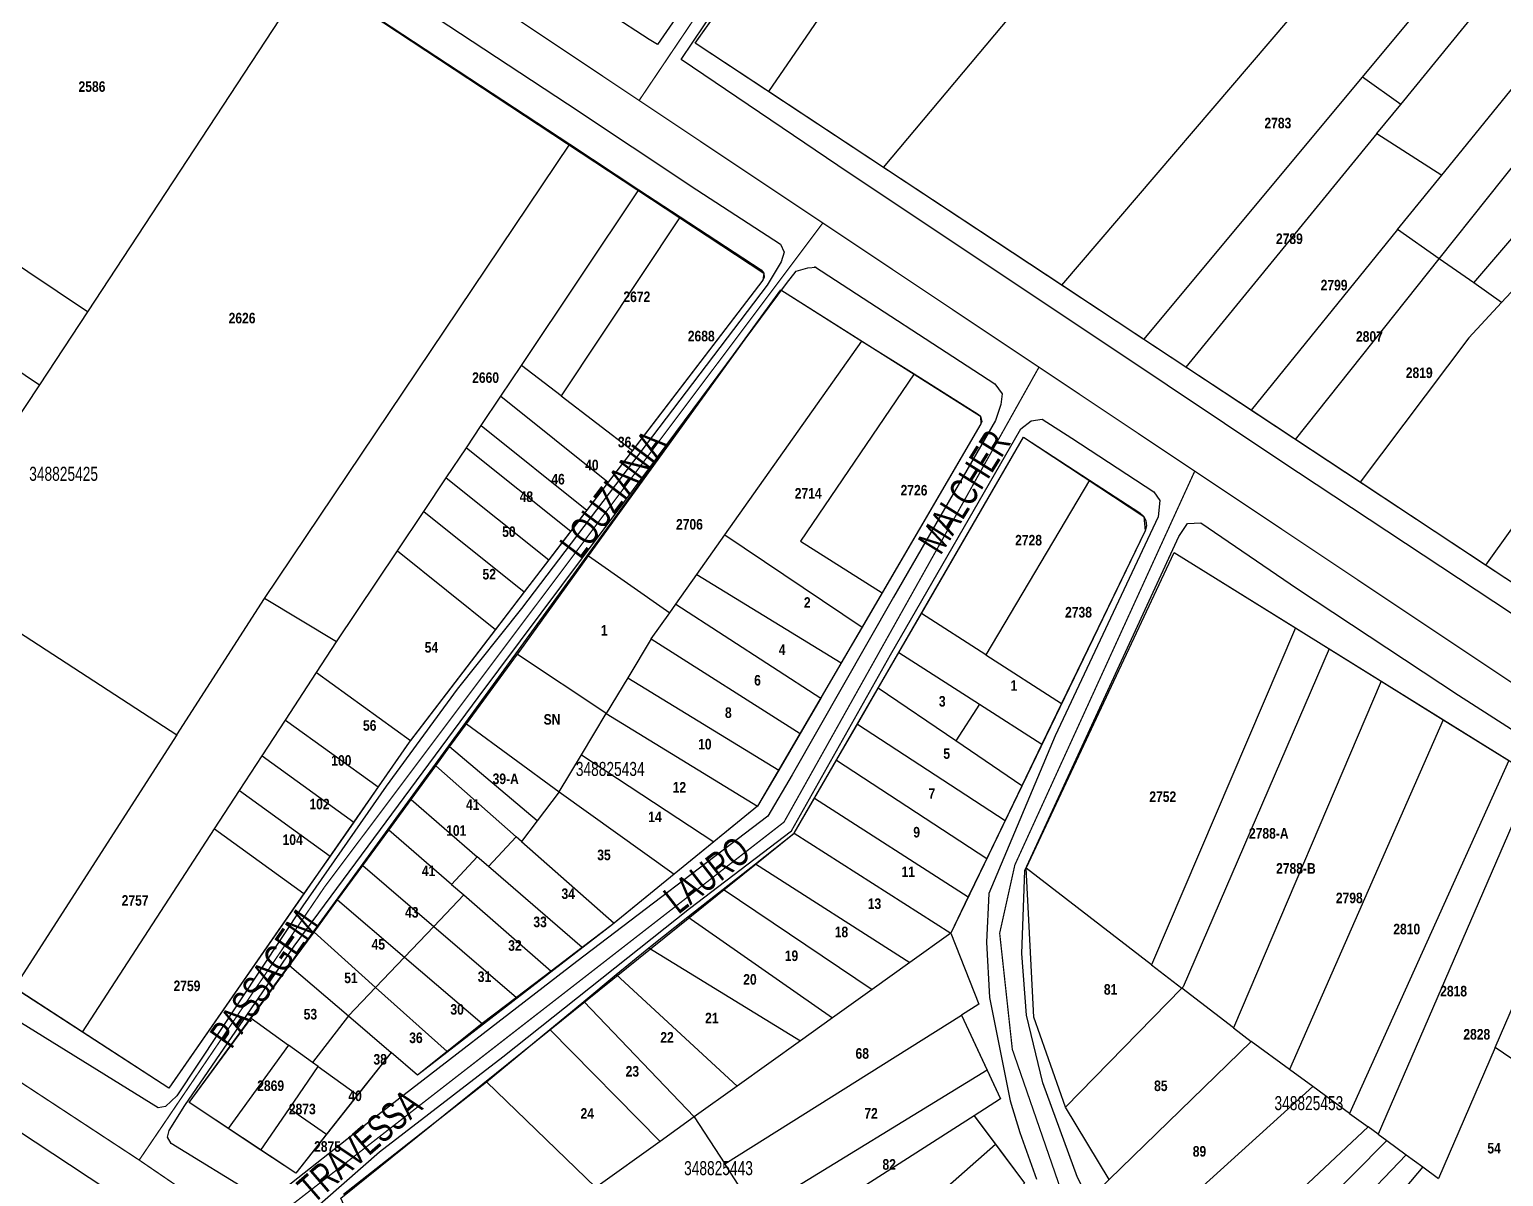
# Model space of a CAD drawing. Extents: x 203136 to 205923, y 4839890 to 4842982.
# Drawn here: x 205344.3 to 205554, y 4841258 to 4841421.2 of the extents above; entities that cross this region are included whole.
import ezdxf
from ezdxf.enums import TextEntityAlignment as Align

# ---------------------------------------------------------------- set-up
doc = ezdxf.new("R2010")
doc.units = 0
doc.header["$LTSCALE"] = 1.5
doc.header["$MEASUREMENT"] = 0
for name, color, linetype in [('CD_MALHA_LOTES', 40, 'CONTINUOUS'), ('CD_TXT_QUADRA', 7, 'CONTINUOUS'), ('RU-QUADRAS', 210, 'CONTINUOUS'), ('SV-EIXO-RUA-PAV', 20, 'CONTINUOUS'), ('SV-RUA-PAVIM-S-GUIA-C-GUIA', 7, 'CONTINUOUS'), ('SV-TXT-RUA-PAV-S-GUIA-C-GUIA', 7, 'CONTINUOUS'), ('Th_NmrPort', 1, 'CONTINUOUS')]:
    doc.layers.add(name, color=color, linetype=linetype)
doc.styles.add('ARIAL', font='ARIAL.TTF')
doc.styles.get("Standard").update_dxf_attribs({"font": 'swisscbo.ttf'})

msp = doc.modelspace()

# ---------------------------------------------------------------- linework, layer by layer
at = {"layer": 'CD_MALHA_LOTES', "linetype": 'Continuous'}
for p, q in [((205465.78, 4841401.61), (205509.05, 4841453.17)), ((205539.4, 4841410.57), (205569.02, 4841446.8)), ((205491.19, 4841384.83), (205542.76, 4841445.26)), ((205438.99, 4841419.3), (205451.62, 4841437.06)), ((205545.25, 4841400.5), (205573.81, 4841435.71)), ((205533.97, 4841414.47), (205549.13, 4841432.65)), ((205461.81, 4841430.5), (205449.45, 4841412.4)), ((205384.12, 4841429.25), (205352.51, 4841381.08)), ((205384.12, 4841429.25), (205421.14, 4841404.92)), ((205544.88, 4841388.62), (205576.83, 4841428.7)), ((205449.45, 4841412.4), (205438.99, 4841419.3)), ((205549.79, 4841385.18), (205580.27, 4841420.72)), ((205502.84, 4841377.14), (205533.97, 4841414.47)), ((205539.4, 4841410.57), (205533.97, 4841414.47)), ((205553.77, 4841382.4), (205582.65, 4841413.41)), ((205465.78, 4841401.61), (205449.45, 4841412.4)), ((205536.01, 4841406.43), (205539.4, 4841410.57)), ((205536.01, 4841406.43), (205508.83, 4841373.19)), ((205536.01, 4841406.43), (205545.25, 4841400.5)), ((205352.51, 4841381.08), (205316.76, 4841404.97)), ((205377.72, 4841340.27), (205421.14, 4841404.92)), ((205421.14, 4841404.92), (205431, 4841398.44)), ((205491.19, 4841384.83), (205465.78, 4841401.61)), ((205538.97, 4841392.75), (205545.25, 4841400.5)), ((205414.27, 4841373.44), (205431, 4841398.44)), ((205431, 4841398.44), (205436.86, 4841394.59)), ((205436.86, 4841394.59), (205419.9, 4841369.13)), ((205436.86, 4841394.59), (205448.38, 4841387.02)), ((205538.97, 4841392.75), (205518.13, 4841367.05)), ((205544.88, 4841388.62), (205538.97, 4841392.75)), ((205524.44, 4841362.88), (205544.88, 4841388.62)), ((205549.79, 4841385.18), (205544.88, 4841388.62)), ((205582, 4841387.76), (205551.48, 4841345.03)), ((205448.63, 4841385.58), (205430.06, 4841361.33)), ((205448.38, 4841387.02), (205448.76, 4841386.55)), ((205448.8, 4841385.95), (205448.63, 4841385.58)), ((205448.76, 4841386.55), (205448.8, 4841385.95)), ((205324.89, 4841384.58), (205345.68, 4841370.68)), ((205423.83, 4841346.34), (205451.17, 4841384.19)), ((205451.17, 4841384.19), (205462.73, 4841376.9)), ((205502.84, 4841377.14), (205491.19, 4841384.83)), ((205553.77, 4841382.4), (205549.79, 4841385.18)), ((205549.09, 4841377.38), (205553.77, 4841382.4)), ((205352.51, 4841381.08), (205345.68, 4841370.68)), ((205508.83, 4841373.19), (205502.84, 4841377.14)), ((205549.09, 4841377.38), (205533.61, 4841356.83)), ((205443.21, 4841349.32), (205462.73, 4841376.9)), ((205462.73, 4841376.9), (205470.15, 4841372.23)), ((205411.33, 4841369.05), (205414.27, 4841373.44)), ((205419.9, 4841369.13), (205414.27, 4841373.44)), ((205518.13, 4841367.05), (205508.83, 4841373.19)), ((205470.15, 4841372.23), (205453.98, 4841348.41)), ((205470.15, 4841372.23), (205479.31, 4841366.46)), ((205345.68, 4841370.68), (205341.71, 4841364.63)), ((205408.55, 4841364.88), (205411.33, 4841369.05)), ((205411.33, 4841369.05), (205426.61, 4841356.82)), ((205419.9, 4841369.13), (205430.06, 4841361.33)), ((205524.44, 4841362.88), (205518.13, 4841367.05)), ((205406.44, 4841361.73), (205408.55, 4841364.88)), ((205408.55, 4841364.88), (205423.58, 4841352.86)), ((205479.65, 4841365.11), (205465.61, 4841341.07)), ((205479.31, 4841366.46), (205479.59, 4841366.2)), ((205479.59, 4841366.2), (205479.77, 4841365.47)), ((205479.77, 4841365.47), (205479.65, 4841365.11)), ((205471.19, 4841338.13), (205485.72, 4841363.21)), ((205485.72, 4841363.21), (205495.09, 4841357.12)), ((205533.61, 4841356.83), (205524.44, 4841362.88)), ((205403.57, 4841357.44), (205406.44, 4841361.73)), ((205406.44, 4841361.73), (205421.28, 4841349.86)), ((205430.06, 4841361.33), (205426.61, 4841356.82)), ((205400.38, 4841352.67), (205403.57, 4841357.44)), ((205403.57, 4841357.44), (205418.15, 4841345.77)), ((205426.61, 4841356.82), (205423.58, 4841352.86)), ((205495.09, 4841357.12), (205480.38, 4841332.24)), ((205495.09, 4841357.12), (205502.3, 4841352.44)), ((205551.48, 4841345.03), (205533.61, 4841356.83)), ((205396.62, 4841347.05), (205400.38, 4841352.67)), ((205400.38, 4841352.67), (205414.68, 4841341.23)), ((205423.58, 4841352.86), (205421.28, 4841349.86)), ((205502.3, 4841352.44), (205502.83, 4841351.95)), ((205502.83, 4841351.95), (205503.14, 4841351.3)), ((205421.28, 4841349.86), (205418.15, 4841345.77)), ((205503.02, 4841349.89), (205491.15, 4841325.34)), ((205503.21, 4841350.59), (205503.02, 4841349.89)), ((205503.14, 4841351.3), (205503.21, 4841350.59)), ((205439.22, 4841343.69), (205443.21, 4841349.32)), ((205443.21, 4841349.32), (205462.76, 4841336.19)), ((205453.98, 4841348.41), (205465.61, 4841341.07)), ((205387.97, 4841334.12), (205396.62, 4841347.05)), ((205396.62, 4841347.05), (205410.58, 4841335.88)), ((205414.04, 4841332.79), (205423.83, 4841346.34)), ((205418.15, 4841345.77), (205414.68, 4841341.23)), ((205423.83, 4841346.34), (205435.37, 4841338.25)), ((205486.08, 4841301.88), (205507.14, 4841346.81)), ((205507.14, 4841346.81), (205524.41, 4841336.09)), ((205328.6, 4841344.64), (205365.25, 4841320.87)), ((205436.24, 4841339.47), (205439.22, 4841343.69)), ((205439.22, 4841343.69), (205459.79, 4841331.11)), ((205570.62, 4841332.39), (205551.48, 4841345.03)), ((205365.25, 4841320.87), (205377.72, 4841340.27)), ((205387.97, 4841334.12), (205377.72, 4841340.27)), ((205414.68, 4841341.23), (205410.58, 4841335.88)), ((205435.37, 4841338.25), (205436.24, 4841339.47)), ((205436.24, 4841339.47), (205456.86, 4841326.1)), ((205465.61, 4841341.07), (205462.76, 4841336.19)), ((205432.74, 4841334.53), (205435.37, 4841338.25)), ((205467.97, 4841332.57), (205471.19, 4841338.13)), ((205480.38, 4841332.24), (205471.19, 4841338.13)), ((205410.58, 4841335.88), (205398.47, 4841320.07)), ((205462.76, 4841336.19), (205459.79, 4841331.11)), ((205524.41, 4841336.09), (205503.95, 4841288.13)), ((205524.41, 4841336.09), (205529.2, 4841333.11)), ((205385.11, 4841329.73), (205387.97, 4841334.12)), ((205432.74, 4841334.53), (205429.41, 4841328.99)), ((205432.74, 4841334.53), (205453.92, 4841321.06)), ((205529.2, 4841333.11), (205508.46, 4841285.01)), ((205529.2, 4841333.11), (205536.63, 4841328.49)), ((205406.45, 4841322.42), (205413.72, 4841332.35)), ((205413.72, 4841332.35), (205414.04, 4841332.79)), ((205413.72, 4841332.35), (205426.26, 4841323.98)), ((205459.79, 4841331.11), (205456.86, 4841326.1)), ((205465.05, 4841327.53), (205467.97, 4841332.57)), ((205467.97, 4841332.57), (205479.44, 4841325.23)), ((205480.38, 4841332.24), (205491.15, 4841325.34)), ((205380.7, 4841322.97), (205385.11, 4841329.73)), ((205385.11, 4841329.73), (205398.47, 4841320.07)), ((205429.41, 4841328.99), (205426.35, 4841323.92)), ((205429.41, 4841328.99), (205450.88, 4841315.86)), ((205462.09, 4841322.41), (205465.05, 4841327.53)), ((205476.09, 4841320.02), (205465.05, 4841327.53)), ((205536.63, 4841328.49), (205515.6, 4841279.18)), ((205536.63, 4841328.49), (205545.45, 4841323.01)), ((205456.86, 4841326.1), (205453.92, 4841321.06)), ((205479.44, 4841325.23), (205476.09, 4841320.02)), ((205479.44, 4841325.23), (205488.35, 4841319.53)), ((205491.15, 4841325.34), (205488.35, 4841319.53)), ((205377.39, 4841317.88), (205380.7, 4841322.97)), ((205380.7, 4841322.97), (205393.86, 4841313.46)), ((205422.82, 4841318.05), (205426.35, 4841323.92)), ((205426.26, 4841323.98), (205426.35, 4841323.92)), ((205426.35, 4841323.92), (205447.87, 4841310.7)), ((205545.45, 4841323.01), (205523.58, 4841273.26)), ((205545.45, 4841323.01), (205554.8, 4841317.2)), ((205365.25, 4841320.87), (205342.1, 4841284.87)), ((205404.05, 4841319.15), (205406.45, 4841322.42)), ((205406.45, 4841322.42), (205419.62, 4841312.74)), ((205453.92, 4841321.06), (205450.88, 4841315.86)), ((205459.11, 4841317.28), (205462.09, 4841322.41)), ((205462.09, 4841322.41), (205483.1, 4841308.67)), ((205398.29, 4841319.83), (205393.86, 4841313.46)), ((205398.47, 4841320.07), (205398.29, 4841319.83)), ((205402.08, 4841316.46), (205404.05, 4841319.15)), ((205416.51, 4841308.64), (205404.05, 4841319.15)), ((205485.49, 4841313.63), (205476.09, 4841320.02)), ((205488.35, 4841319.53), (205485.49, 4841313.63)), ((205374.16, 4841312.93), (205377.39, 4841317.88)), ((205377.39, 4841317.88), (205390.4, 4841308.47)), ((205398.58, 4841311.68), (205402.08, 4841316.46)), ((205402.08, 4841316.46), (205413.51, 4841306.38)), ((205419.62, 4841312.74), (205422.82, 4841318.05)), ((205422.82, 4841318.05), (205441.67, 4841305.65)), ((205455.99, 4841311.88), (205459.11, 4841317.28)), ((205459.11, 4841317.28), (205480.5, 4841303.3)), ((205554.8, 4841317.2), (205532.13, 4841267.01)), ((205450.88, 4841315.86), (205447.87, 4841310.7)), ((205558.29, 4841315.03), (205536.18, 4841264.06)), ((205370.61, 4841307.48), (205374.16, 4841312.93)), ((205374.16, 4841312.93), (205387.03, 4841303.63)), ((205393.86, 4841313.46), (205390.4, 4841308.47)), ((205419.62, 4841312.74), (205416.51, 4841308.64)), ((205419.62, 4841312.74), (205435.99, 4841301.03)), ((205485.49, 4841313.63), (205483.1, 4841308.67)), ((205395.4, 4841307.32), (205398.58, 4841311.68)), ((205398.58, 4841311.68), (205407.99, 4841303.52)), ((205447.87, 4841310.7), (205441.67, 4841305.65)), ((205453.1, 4841306.89), (205455.99, 4841311.88)), ((205455.99, 4841311.88), (205477.86, 4841297.83)), ((205390.4, 4841308.47), (205387.03, 4841303.63)), ((205416.51, 4841308.64), (205414.28, 4841305.7)), ((205483.1, 4841308.67), (205480.5, 4841303.3)), ((205351.78, 4841278.58), (205370.61, 4841307.48)), ((205370.61, 4841307.48), (205383.32, 4841298.29)), ((205391.7, 4841302.27), (205395.4, 4841307.32)), ((205404.34, 4841299.57), (205395.4, 4841307.32)), ((205413.51, 4841306.38), (205409.6, 4841302.13)), ((205414.28, 4841305.7), (205413.51, 4841306.38)), ((205447.57, 4841302.54), (205453.1, 4841306.89)), ((205453.1, 4841306.89), (205475.36, 4841292.66)), ((205387.03, 4841303.63), (205383.32, 4841298.29)), ((205414.28, 4841305.7), (205427.45, 4841294.08)), ((205441.67, 4841305.65), (205435.99, 4841301.03)), ((205388.11, 4841297.38), (205391.7, 4841302.27)), ((205391.7, 4841302.27), (205401.79, 4841293.62)), ((205407.99, 4841303.52), (205404.34, 4841299.57)), ((205409.6, 4841302.13), (205407.99, 4841303.52)), ((205422.89, 4841290.6), (205409.6, 4841302.13)), ((205443, 4841298.93), (205447.57, 4841302.54)), ((205447.57, 4841302.54), (205469.55, 4841288.49)), ((205480.5, 4841303.3), (205477.86, 4841297.83)), ((205503.95, 4841288.13), (205486.08, 4841301.88)), ((205487.2, 4841280.68), (205486.08, 4841301.88)), ((205404.34, 4841299.57), (205406.05, 4841298.09)), ((205435.99, 4841301.03), (205427.45, 4841294.08)), ((205383.32, 4841298.29), (205364.07, 4841270.59)), ((205384.75, 4841292.78), (205388.11, 4841297.38)), ((205388.11, 4841297.38), (205397.62, 4841289.24)), ((205401.79, 4841293.62), (205406.05, 4841298.09)), ((205406.05, 4841298.09), (205418.52, 4841287.27)), ((205437.96, 4841294.96), (205443, 4841298.93)), ((205443, 4841298.93), (205464.19, 4841284.65)), ((205477.86, 4841297.83), (205475.36, 4841292.66)), ((205401.79, 4841293.62), (205397.62, 4841289.24)), ((205401.79, 4841293.62), (205413.58, 4841283.52)), ((205427.23, 4841293.9), (205422.89, 4841290.6)), ((205427.45, 4841294.08), (205427.23, 4841293.9)), ((205432.65, 4841290.78), (205437.96, 4841294.96)), ((205437.96, 4841294.96), (205458.52, 4841280.59)), ((205381.27, 4841288.03), (205384.75, 4841292.78)), ((205384.75, 4841292.78), (205393.5, 4841284.92)), ((205475.36, 4841292.66), (205469.55, 4841288.49)), ((205475.36, 4841292.66), (205479.36, 4841282.53)), ((205552.83, 4841276.38), (205559.79, 4841292.5)), ((205397.62, 4841289.24), (205393.5, 4841284.92)), ((205397.62, 4841289.24), (205408.67, 4841279.78)), ((205422.89, 4841290.6), (205418.52, 4841287.27)), ((205427.77, 4841286.75), (205432.42, 4841290.59)), ((205432.42, 4841290.59), (205432.65, 4841290.78)), ((205432.42, 4841290.59), (205453.98, 4841277.33)), ((205375.79, 4841280.54), (205381.27, 4841288.03)), ((205381.27, 4841288.03), (205389.64, 4841280.87)), ((205418.52, 4841287.27), (205413.58, 4841283.52)), ((205469.55, 4841288.49), (205464.19, 4841284.65)), ((205503.95, 4841288.13), (205508.27, 4841284.81)), ((205351.78, 4841278.58), (205342.1, 4841284.87)), ((205393.5, 4841284.92), (205389.64, 4841280.87)), ((205403.68, 4841275.8), (205393.5, 4841284.92)), ((205423.16, 4841282.95), (205427.77, 4841286.75)), ((205427.77, 4841286.75), (205444.96, 4841270.87)), ((205508.27, 4841284.81), (205491.72, 4841267.88)), ((205508.46, 4841285.01), (205508.27, 4841284.81)), ((205515.6, 4841279.18), (205508.27, 4841284.81)), ((205413.58, 4841283.52), (205408.67, 4841279.78)), ((205418.32, 4841278.95), (205423.16, 4841282.95)), ((205423.16, 4841282.95), (205438.87, 4841266.5)), ((205464.19, 4841284.65), (205458.52, 4841280.59)), ((205367, 4841268.54), (205375.79, 4841280.54)), ((205375.79, 4841280.54), (205381.12, 4841276.7)), ((205389.64, 4841280.87), (205384.53, 4841274.25)), ((205389.64, 4841280.87), (205395.71, 4841275.68)), ((205443.21, 4841259.83), (205476.92, 4841281)), ((205458.52, 4841280.59), (205453.98, 4841277.33)), ((205479.36, 4841282.53), (205476.92, 4841281)), ((205476.92, 4841281), (205480.53, 4841273.17)), ((205491.72, 4841267.88), (205487.2, 4841280.68)), ((205364.07, 4841270.59), (205351.78, 4841278.58)), ((205408.38, 4841279.56), (205403.68, 4841275.8)), ((205408.67, 4841279.78), (205408.38, 4841279.56)), ((205409.3, 4841271.5), (205418.32, 4841278.95)), ((205418.32, 4841278.95), (205434, 4841263.02)), ((205515.6, 4841279.18), (205518.1, 4841277.26)), ((205381.12, 4841276.7), (205372.52, 4841264.88)), ((205384.53, 4841274.25), (205381.12, 4841276.7)), ((205453.98, 4841277.33), (205444.96, 4841270.87)), ((205518.1, 4841277.26), (205497.91, 4841257.6)), ((205523.58, 4841273.26), (205518.1, 4841277.26)), ((205552.83, 4841276.38), (205544.78, 4841257.77)), ((205562.26, 4841269.93), (205552.83, 4841276.38)), ((205385.35, 4841273.66), (205384.53, 4841274.25)), ((205395.71, 4841275.68), (205390.94, 4841269.64)), ((205399.48, 4841272.45), (205395.71, 4841275.68)), ((205403.68, 4841275.8), (205399.48, 4841272.45)), ((205381.26, 4841267.72), (205385.35, 4841273.66)), ((205385.35, 4841273.66), (205390.94, 4841269.64)), ((205480.53, 4841273.17), (205447.62, 4841253.02)), ((205480.53, 4841273.17), (205482.43, 4841269.06)), ((205526.9, 4841270.83), (205523.58, 4841273.26)), ((205388.95, 4841255.52), (205409.3, 4841271.5)), ((205424.86, 4841256.46), (205409.3, 4841271.5)), ((205444.96, 4841270.87), (205438.87, 4841266.5)), ((205500.97, 4841247.39), (205526.9, 4841270.83)), ((205532.13, 4841267.01), (205526.9, 4841270.83)), ((205372.52, 4841264.88), (205367, 4841268.54)), ((205390.94, 4841269.64), (205386.52, 4841264.05)), ((205482.43, 4841269.06), (205478.69, 4841266.66)), ((205377.18, 4841261.79), (205381.26, 4841267.72)), ((205381.26, 4841267.72), (205386.52, 4841264.05)), ((205438.87, 4841266.5), (205434, 4841263.02)), ((205438.87, 4841266.5), (205443.21, 4841259.83)), ((205478.69, 4841266.66), (205451.19, 4841249.1)), ((205478.69, 4841266.66), (205481.72, 4841262.61)), ((205497.91, 4841257.6), (205491.72, 4841267.88)), ((205532.13, 4841267.01), (205534.77, 4841265.08)), ((205377.18, 4841261.79), (205372.52, 4841264.88)), ((205386.52, 4841264.05), (205382.14, 4841258.5)), ((205534.77, 4841265.08), (205507.36, 4841239.41)), ((205536.18, 4841264.06), (205534.77, 4841265.08)), ((205536.18, 4841264.06), (205537.44, 4841263.14)), ((205382.14, 4841258.5), (205377.18, 4841261.79)), ((205434, 4841263.02), (205424.86, 4841256.46)), ((205463.35, 4841246.48), (205481.72, 4841262.61)), ((205481.72, 4841262.61), (205485.87, 4841257.07)), ((205510.23, 4841235.82), (205537.44, 4841263.14)), ((205537.44, 4841263.14), (205540.18, 4841261.13)), ((205447.62, 4841253.02), (205443.21, 4841259.83)), ((205540.18, 4841261.13), (205512.82, 4841232.58)), ((205540.18, 4841261.13), (205542.55, 4841259.4)), ((205542.55, 4841259.4), (205516.87, 4841229.03)), ((205542.55, 4841259.4), (205544.78, 4841257.77))]:
    msp.add_line(p, q, dxfattribs=at)
msp.add_point((205432.74, 4841334.53), dxfattribs=at)
msp.add_point((205432.74, 4841334.53), dxfattribs=at)
at = {"layer": 'RU-QUADRAS', "color": 6, "linetype": 'Continuous'}
for points in [[(205438.99, 4841419.3), (205480.14, 4841477.14), (205482.77, 4841475.17), (205506.9, 4841506.45), (205515.33, 4841499.54), (205512.1, 4841495.92), (205530.74, 4841472.72), (205553.97, 4841481.73), (205583.17, 4841413.97), (205582.65, 4841413.41), (205606.71, 4841349.68), (205616.57, 4841312.39), (205611.76, 4841305.23)], [(205268.56, 4841332.67), (205348.54, 4841452.64), (205448.76, 4841386.55), (205448.63, 4841385.58), (205398.29, 4841319.83), (205364.07, 4841270.59)], [(205367, 4841268.54), (205451.17, 4841384.19), (205479.59, 4841366.2), (205479.65, 4841365.11), (205447.87, 4841310.7), (205427.23, 4841293.9), (205399.48, 4841272.45), (205395.71, 4841275.68), (205382.14, 4841258.5)], [(205388.59, 4841254.93), (205453.1, 4841306.89), (205485.72, 4841363.21), (205502.83, 4841351.95), (205503.02, 4841349.89), (205475.36, 4841292.66), (205479.36, 4841282.53), (205476.92, 4841281), (205482.43, 4841269.06), (205478.69, 4841266.66), (205485.87, 4841257.07), (205443.72, 4841217.4), (205389.02, 4841253.9)], [(205486.08, 4841301.88), (205507.14, 4841346.81), (205576.78, 4841303.54), (205553.97, 4841251.06), (205558.61, 4841247.82), (205582.71, 4841297.16), (205607.98, 4841281.02), (205613.68, 4841270.36), (205614.53, 4841271.59), (205635, 4841224.94), (205602.12, 4841197.15), (205601.09, 4841198.37), (205578.08, 4841178.55), (205573.76, 4841183.7), (205566.69, 4841177.35), (205531.05, 4841216.6), (205512.82, 4841232.58), (205495.04, 4841254.81), (205497.91, 4841257.6), (205491.72, 4841267.88), (205487.2, 4841280.68)]]:
    msp.add_lwpolyline(points, close=True, dxfattribs=at)
at = {"layer": 'SV-EIXO-RUA-PAV', "const_width": 0.18, "flags": 128}
for points in [[(204636.872014, 4841741.2499), (204782.35, 4841643.52), (204884.46, 4841576.03), (204891.55, 4841571.07), (204899.04, 4841566.14), (204906.75, 4841561.15), (205009.83, 4841492.19), (205040.85, 4841471.44), (205095.6, 4841434.8), (205178.37, 4841379.43), (205196.08, 4841367.87), (205255.08, 4841329.15), (205258.51, 4841326.9), (205359.87, 4841260.37), (205375.79, 4841249.49), (205402.66, 4841230.21), (205438.18, 4841206.88), (205451.31, 4841197.91), (205460.4, 4841191.7), (205505.68, 4841165.26), (205528.45, 4841147.48), (205532.36, 4841138.96)], [(205288.24, 4841506.37), (205335.31, 4841474.97), (205351.57, 4841464.13), (205391.23, 4841437.67), (205431.02, 4841411.13), (205457.16, 4841393.7), (205487.92, 4841373.18), (205510.09, 4841358.39), (205583.87, 4841309.18), (205631.29, 4841278.03)], [(205477.08, 4841479.43), (205431.02, 4841411.13)], [(205457.16, 4841393.7), (205386.22, 4841299.18)], [(205487.92, 4841373.18), (205451.64, 4841308.46), (205375.79, 4841249.49)], [(205649.27, 4841049.33), (205650.81, 4841058.12), (205650.81, 4841065.37), (205649.49, 4841075.02), (205646.41, 4841082.71), (205640.04, 4841089.95), (205622.25, 4841106.19), (205593.48, 4841132.31), (205575.69, 4841153.16), (205568.02, 4841164.84), (205554.66, 4841183.57), (205523.96, 4841216.8), (205511.43, 4841229.49), (205496.95, 4841246.91), (205490.8, 4841256.83), (205484.13, 4841276.12), (205482.33, 4841292.65), (205484.49, 4841302.36), (205510.09, 4841358.39)], [(205386.22, 4841299.18), (205359.87, 4841260.37)]]:
    msp.add_lwpolyline(points, dxfattribs=at)
at = {"layer": 'SV-RUA-PAVIM-S-GUIA-C-GUIA'}
for points in [[(205342.85, 4841447.93), (205348.51, 4841455.65), (205351.21, 4841456.25), (205353.81, 4841454.88), (205381.94, 4841436.27), (205420.83, 4841410.63), (205439.21, 4841398.4), (205451.14, 4841390.67), (205451.67, 4841389.56), (205451.22, 4841388.17), (205449.23, 4841384.84), (205432.9, 4841363.38), (205414.27, 4841338.87), (205405.14, 4841327.35), (205395, 4841313.55), (205383.16, 4841296.55), (205365.22, 4841269.51)], [(205445.25, 4841435.91), (205433.64, 4841419.09), (205432.47, 4841419.82), (205421.37, 4841427.06)], [(205555.19, 4841338.13), (205522.36, 4841359.79), (205498.16, 4841375.96), (205460.92, 4841400.77), (205436.99, 4841416.96), (205445.29, 4841429.33)], [(205455.98, 4841387.49), (205481.63, 4841370.81), (205482.7, 4841369.41), (205482.48, 4841367.85), (205481.72, 4841365.59), (205467.2, 4841340.48), (205452.79, 4841315.18), (205449.35, 4841309.31), (205422.14, 4841288.6), (205392.79, 4841265.95), (205379.1, 4841255.15), (205378.13, 4841254.7), (205376.31, 4841255.4), (205364.41, 4841262.71), (205363.88, 4841263.62), (205364.15, 4841264.59), (205366.36, 4841268.15), (205381.94, 4841290.81), (205408.12, 4841326.18), (205429, 4841354.12), (205452, 4841385.11), (205453.37, 4841386.85), (205455.04, 4841387.34), (205456.2, 4841387.39)], [(205383.62, 4841252.37), (205394.07, 4841261.53), (205411.62, 4841275.08), (205438.17, 4841296.18), (205452.68, 4841307.21), (205466.77, 4841332.24), (205485.36, 4841364.4), (205486.81, 4841365.54), (205488.39, 4841365.79), (205492.58, 4841363.06), (205504.25, 4841355.46), (205505.11, 4841354.23), (205504.88, 4841351.9), (205490.23, 4841320.74), (205480.81, 4841298.32), (205480.47, 4841291.37), (205480.88, 4841283.49), (205483.81, 4841268.78), (205485.2, 4841264.29), (205487.55, 4841257.64)], [(205568.13, 4841172.69), (205550.63, 4841192.18), (205532.65, 4841211.85), (205513.12, 4841230.85), (205497.98, 4841249.05), (205493.39, 4841257.89), (205488.45, 4841271.34), (205486.13, 4841281), (205485.5, 4841289.76), (205485.91, 4841301.59), (205507.82, 4841349.08), (205509.04, 4841350.96), (205510.98, 4841351.04), (205524.73, 4841341.64), (205547.62, 4841326.5), (205578.34, 4841306.82)], [(205396.58, 4841226.36), (205396.19, 4841228.57), (205380.03, 4841239.81), (205349.97, 4841259.68), (205323.41, 4841277.2), (205279.73, 4841305.42), (205260.34, 4841317.97), (205257.95, 4841319.39), (205257.18, 4841319.52), (205257.3, 4841318.6), (205257.13, 4841291.47), (205256.5, 4841246.7), (205251.95, 4841176.66), (205250.68, 4841151.22), (205249.98, 4841150.82), (205248.85, 4841147.8), (205249.05, 4841146.55), (205259.36, 4841139.63), (205284.47, 4841123.4), (205307.36, 4841107.58), (205308.21, 4841107.72), (205308.99, 4841108.43)], [(205365.22, 4841269.51), (205363.63, 4841267.97), (205362.56, 4841267.78), (205338.73, 4841282.57)]]:
    msp.add_lwpolyline(points, dxfattribs=at)

# ---------------------------------------------------------------- texts
at = {"layer": 'CD_TXT_QUADRA', "linetype": 'Continuous', "style": 'ARIAL', "width": 0.7}
for s, p in [('348825425', (205344.22, 4841357.01)), ('348825434', (205422.01, 4841315.02)), ('348825453', (205521.44, 4841267.47)), ('348825443', (205437.42, 4841258.22))]:
    msp.add_text(s, height=2, dxfattribs=at).set_placement(p)
at = {"layer": 'SV-TXT-RUA-PAV-S-GUIA-C-GUIA', "style": 'ARIAL', "width": 0.7}
for s, rotation, p in [('LOUZIANIA', 53, (205422.66, 4841345.71)), ('MALCHER', 58, (205473.91, 4841346.31)), ('LAURO', 38, (205436.59, 4841295.24)), ('PASSAGEM', 55, (205372.98, 4841276.03)), ('TRAVESSA', 41, (205384.65, 4841254.02))]:
    msp.add_text(s, height=4, rotation=rotation, dxfattribs=at).set_placement(p)
at = {"layer": 'Th_NmrPort', "color": 1}
for s, p in [('2586', (205351.238554, 4841413.107271)), ('2783', (205520.008554, 4841407.917271)), ('2789', (205521.648554, 4841391.457271)), ('2799', (205528.008554, 4841384.857271)), ('2672', (205428.778554, 4841383.197271)), ('2626', (205372.598554, 4841380.167271)), ('2688', (205437.948554, 4841377.607271)), ('2807', (205533.038554, 4841377.547271)), ('2819', (205540.128554, 4841372.387271)), ('2660', (205407.258554, 4841371.697271)), ('36', (205427.998554, 4841362.527271)), ('40', (205423.338554, 4841359.267271)), ('46', (205418.518554, 4841357.247271)), ('2726', (205468.228554, 4841355.677271)), ('48', (205414.018554, 4841354.757271)), ('2714', (205453.168554, 4841355.237271)), ('50', (205411.528554, 4841349.787271)), ('2706', (205436.268554, 4841350.827271)), ('2728', (205484.528554, 4841348.567271)), ('52', (205408.728554, 4841343.727271)), ('2', (205454.468554, 4841339.697271)), ('2738', (205491.638554, 4841338.317271)), ('1', (205425.588554, 4841335.747271)), ('54', (205400.498554, 4841333.317271)), ('4', (205450.898554, 4841332.987271)), ('6', (205447.388554, 4841328.637271)), ('1', (205483.878554, 4841327.897271)), ('8', (205443.238554, 4841324.027271)), ('3', (205473.678554, 4841325.647271)), ('56', (205391.718554, 4841322.207271)), ('SN', (205417.428554, 4841323.067271)), ('10', (205439.418554, 4841319.547271)), ('5', (205474.308554, 4841318.207271)), ('100', (205387.208554, 4841317.227271)), ('39-A', (205410.168554, 4841314.617271)), ('12', (205435.798554, 4841313.407271)), ('7', (205472.198554, 4841312.517271)), ('2752', (205503.628554, 4841312.077271)), ('102', (205384.098554, 4841311.017271)), ('41', (205406.378554, 4841310.937271)), ('14', (205432.318554, 4841309.207271)), ('101', (205403.558554, 4841307.257271)), ('104', (205380.278554, 4841305.957271)), ('9', (205470.038554, 4841307.017271)), ('2788-A', (205517.808554, 4841306.857271)), ('35', (205425.058554, 4841303.787271)), ('41', (205400.098554, 4841301.517271)), ('11', (205468.358554, 4841301.387271)), ('2788-B', (205521.668554, 4841301.867271)), ('2757', (205357.378554, 4841297.307271)), ('34', (205419.968554, 4841298.267271)), ('13', (205463.558554, 4841296.847271)), ('2798', (205530.178554, 4841297.667271)), ('43', (205397.708554, 4841295.617271)), ('33', (205415.968554, 4841294.257271)), ('18', (205458.858554, 4841292.827271)), ('2810', (205538.348554, 4841293.237271)), ('45', (205392.948554, 4841291.067271)), ('32', (205412.388554, 4841290.897271)), ('19', (205451.748554, 4841289.437271)), ('51', (205389.048554, 4841286.297271)), ('31', (205408.058554, 4841286.457271)), ('20', (205445.838554, 4841286.077271)), ('2759', (205364.758554, 4841285.157271)), ('81', (205497.158554, 4841284.647271)), ('2818', (205545.018554, 4841284.407271)), ('53', (205383.278554, 4841281.127271)), ('30', (205404.158554, 4841281.807271)), ('21', (205440.408554, 4841280.577271)), ('36', (205398.298554, 4841277.767271)), ('22', (205434.038554, 4841277.827271)), ('2828', (205548.318554, 4841278.267271)), ('38', (205393.208554, 4841274.707271)), ('68', (205461.818554, 4841275.537271)), ('23', (205429.098554, 4841273.007271)), ('2869', (205376.668554, 4841270.947271)), ('40', (205389.638554, 4841269.517271)), ('85', (205504.308554, 4841270.937271)), ('2873', (205381.168554, 4841267.637271)), ('24', (205422.678554, 4841266.997271)), ('72', (205463.068554, 4841267.017271)), ('2875', (205384.758554, 4841262.297271)), ('89', (205509.808554, 4841261.607271)), ('54', (205551.738554, 4841262.067271)), ('82', (205465.648554, 4841259.747271))]:
    msp.add_text(s, height=1.5, dxfattribs=at).set_placement(p, align=Align.MIDDLE_LEFT)

doc.saveas('drawing.dxf')
